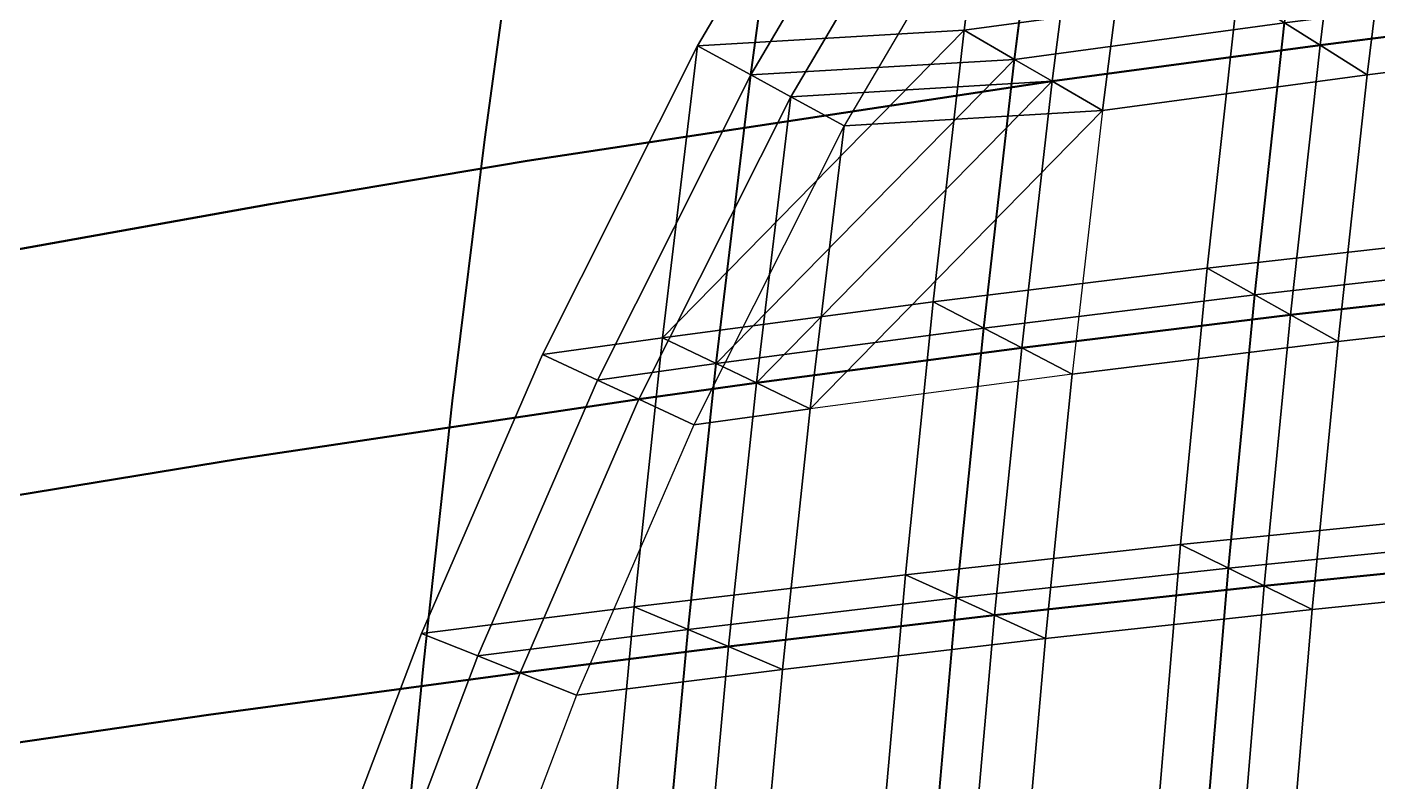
# Model space of a CAD drawing. Extents: x -25.3 to 28.3, y -25.5 to 26.5.
# Drawn here: x -18.987 to -14.248, y 6.512 to 9.16 of the extents above; entities that cross this region are included whole.
import ezdxf

# ---------------------------------------------------------------- set-up
doc = ezdxf.new("R2010")
doc.units = 0
doc.header["$MEASUREMENT"] = 0
doc.layers.add('LowerTendons', color=150, linetype='CONTINUOUS', lineweight=50)
doc.layers.add('UpperTendons', color=123, linetype='CONTINUOUS', lineweight=40)
doc.layers.add('TestBases', color=40, linetype='CONTINUOUS')

msp = doc.modelspace()

# ---------------------------------------------------------------- linework, layer by layer
at = {"layer": 'LowerTendons'}
for p, q in [((-13.50142, 9.21591, 30.83486), (-14.45149, 9.09699, 30.43697)), ((-14.45149, 9.09699, 30.43697), (-15.39065, 8.96978, 30.01135)), ((-15.39065, 8.96978, 30.01135), (-17.23294, 8.6907, 29.07761)), ((-17.23294, 8.6907, 29.07761), (-18.13441, 8.53896, 28.5699)), ((-18.13441, 8.53896, 28.5699), (-19.02163, 8.37917, 28.03528)), ((-13.60074, 8.25833, 31.06171), (-14.55506, 8.15022, 30.65508)), ((-14.55506, 8.15022, 30.65508), (-15.49785, 8.03465, 30.22038)), ((-15.49785, 8.03465, 30.22038), (-16.42829, 7.91166, 29.7578)), ((-16.42829, 7.91166, 29.7578), (-16.84046, 7.85433, 29.54181)), ((-16.84046, 7.85433, 29.54181), (-18.24876, 7.64374, 28.75006)), ((-18.24876, 7.64374, 28.75006), (-19.13709, 7.49894, 28.20545)), ((-13.68894, 7.29651, 31.26314), (-14.64696, 7.19977, 30.84866)), ((-14.64696, 7.19977, 30.84866), (-15.59293, 7.09641, 30.40578)), ((-15.59293, 7.09641, 30.40578), (-16.52599, 6.98648, 29.93477)), ((-16.52599, 6.98648, 29.93477), (-17.25731, 6.89466, 29.5408)), ((-17.25731, 6.89466, 29.5408), (-18.35, 6.7472, 28.90956)), ((-18.35, 6.7472, 28.90956), (-19.23925, 6.61801, 28.35601))]:
    msp.add_line(p, q, dxfattribs=at)
at = {"layer": 'TestBases'}
for points in [[(-14.62377, 10.24093, 30.79982), (-15.57757, 10.09995, 30.37582), (-15.69935, 9.14969, 30.61329), (-14.74135, 9.27945, 31.04745)], [(-13.39093, 10.16868, 30.58253), (-14.33623, 10.03956, 30.1942), (-14.45149, 9.09699, 30.43697), (-13.50142, 9.21591, 30.83486)], [(-13.39093, 10.16868, 30.58253), (-14.33623, 10.03956, 30.1942), (-14.45149, 9.09699, 30.43697), (-13.50142, 9.21591, 30.83486)], [(-16.08996, 10.01966, 30.13436), (-16.63487, 9.09455, 30.13188), (-15.69935, 9.14969, 30.61329), (-15.57757, 10.09995, 30.37582)], [(-15.40254, 9.98647, 30.03452), (-15.52295, 9.04688, 30.26932), (-15.69935, 9.14969, 30.61329), (-15.57757, 10.09995, 30.37582)], [(-15.52295, 9.04688, 30.26932), (-15.40254, 9.98647, 30.03452), (-15.57757, 10.09995, 30.37582), (-15.69935, 9.14969, 30.61329)], [(-14.45946, 10.12586, 30.45375), (-15.40254, 9.98647, 30.03452), (-15.52295, 9.04688, 30.26932), (-14.57572, 9.17519, 30.69861)], [(-14.45946, 10.12586, 30.45375), (-15.40254, 9.98647, 30.03452), (-15.52295, 9.04688, 30.26932), (-14.57572, 9.17519, 30.69861)], [(-14.33623, 10.03956, 30.1942), (-14.45149, 9.09699, 30.43697), (-14.57572, 9.17519, 30.69861), (-14.45946, 10.12586, 30.45375)], [(-14.45149, 9.09699, 30.43697), (-14.33623, 10.03956, 30.1942), (-14.45946, 10.12586, 30.45375), (-14.57572, 9.17519, 30.69861)], [(-13.23745, 10.05213, 30.23201), (-14.17192, 9.92449, 29.84814), (-14.28586, 8.99273, 30.08812), (-13.34667, 9.11028, 30.48145)], [(-15.90917, 9.90708, 29.79577), (-16.44796, 8.99236, 29.79332), (-16.63487, 9.09455, 30.13188), (-16.08996, 10.01966, 30.13436)], [(-14.33623, 10.03956, 30.1942), (-15.27127, 9.90135, 29.77854), (-15.39065, 8.96978, 30.01135), (-14.45149, 9.09699, 30.43697)], [(-14.33623, 10.03956, 30.1942), (-15.27127, 9.90135, 29.77854), (-15.39065, 8.96978, 30.01135), (-14.45149, 9.09699, 30.43697)], [(-14.17192, 9.92449, 29.84814), (-14.28586, 8.99273, 30.08812), (-14.45149, 9.09699, 30.43697), (-14.33623, 10.03956, 30.1942)], [(-14.28586, 8.99273, 30.08812), (-14.17192, 9.92449, 29.84814), (-14.33623, 10.03956, 30.1942), (-14.45149, 9.09699, 30.43697)], [(-15.90917, 9.90708, 29.79577), (-16.44796, 8.99236, 29.79332), (-15.52295, 9.04688, 30.26932), (-15.40254, 9.98647, 30.03452)], [(-15.90917, 9.90708, 29.79577), (-16.44796, 8.99236, 29.79332), (-15.52295, 9.04688, 30.26932), (-15.40254, 9.98647, 30.03452)], [(-15.27127, 9.90135, 29.77854), (-15.39065, 8.96978, 30.01135), (-15.52295, 9.04688, 30.26932), (-15.40254, 9.98647, 30.03452)], [(-15.39065, 8.96978, 30.01135), (-15.27127, 9.90135, 29.77854), (-15.40254, 9.98647, 30.03452), (-15.52295, 9.04688, 30.26932)], [(-15.77358, 9.82265, 29.54183), (-16.30778, 8.91572, 29.5394), (-16.44796, 8.99236, 29.79332), (-15.90917, 9.90708, 29.79577)], [(-14.17192, 9.92449, 29.84814), (-15.09624, 9.78787, 29.43724), (-15.21426, 8.86697, 29.66738), (-14.28586, 8.99273, 30.08812)], [(-15.77358, 9.82265, 29.54183), (-16.30778, 8.91572, 29.5394), (-15.39065, 8.96978, 30.01135), (-15.27127, 9.90135, 29.77854)], [(-15.77358, 9.82265, 29.54183), (-16.30778, 8.91572, 29.5394), (-15.39065, 8.96978, 30.01135), (-15.27127, 9.90135, 29.77854)], [(-15.09624, 9.78787, 29.43724), (-15.21426, 8.86697, 29.66738), (-15.39065, 8.96978, 30.01135), (-15.27127, 9.90135, 29.77854)], [(-15.21426, 8.86697, 29.66738), (-15.09624, 9.78787, 29.43724), (-15.27127, 9.90135, 29.77854), (-15.39065, 8.96978, 30.01135)], [(-15.5928, 9.71007, 29.20324), (-16.12087, 8.81354, 29.20084), (-16.30778, 8.91572, 29.5394), (-15.77358, 9.82265, 29.54183)], [(-15.5928, 9.71007, 29.20324), (-16.12087, 8.81354, 29.20084), (-15.21426, 8.86697, 29.66738), (-15.09624, 9.78787, 29.43724)], [(-13.77222, 9.40076, 31.45333), (-14.74135, 9.27945, 31.04745), (-14.84699, 8.3137, 31.26994), (-13.87354, 8.42397, 31.68472)], [(-13.61747, 9.29513, 31.09992), (-14.57572, 9.17519, 30.69861), (-14.68017, 8.22028, 30.9186), (-13.71766, 8.32932, 31.32871)], [(-13.61747, 9.29513, 31.09992), (-14.57572, 9.17519, 30.69861), (-14.68017, 8.22028, 30.9186), (-13.71766, 8.32932, 31.32871)], [(-13.50142, 9.21591, 30.83486), (-14.45149, 9.09699, 30.43697), (-14.57572, 9.17519, 30.69861), (-13.61747, 9.29513, 31.09992)], [(-14.45149, 9.09699, 30.43697), (-13.50142, 9.21591, 30.83486), (-13.61747, 9.29513, 31.09992), (-14.57572, 9.17519, 30.69861)], [(-14.74135, 9.27945, 31.04745), (-15.69935, 9.14969, 30.61329), (-15.8087, 8.1958, 30.82651), (-14.84699, 8.3137, 31.26994)], [(-14.57572, 9.17519, 30.69861), (-15.52295, 9.04688, 30.26932), (-15.69935, 9.14969, 30.61329), (-14.74135, 9.27945, 31.04745)], [(-15.52295, 9.04688, 30.26932), (-14.57572, 9.17519, 30.69861), (-14.74135, 9.27945, 31.04745), (-15.69935, 9.14969, 30.61329)], [(-14.57572, 9.17519, 30.69861), (-14.68017, 8.22028, 30.9186), (-14.84699, 8.3137, 31.26994), (-14.74135, 9.27945, 31.04745)], [(-14.68017, 8.22028, 30.9186), (-14.57572, 9.17519, 30.69861), (-14.74135, 9.27945, 31.04745), (-14.84699, 8.3137, 31.26994)], [(-13.50142, 9.21591, 30.83486), (-14.45149, 9.09699, 30.43697), (-14.55506, 8.15022, 30.65508), (-13.60074, 8.25833, 31.06171)], [(-13.50142, 9.21591, 30.83486), (-14.45149, 9.09699, 30.43697), (-14.55506, 8.15022, 30.65508), (-13.60074, 8.25833, 31.06171)], [(-13.34667, 9.11028, 30.48145), (-14.28586, 8.99273, 30.08812), (-14.45149, 9.09699, 30.43697), (-13.50142, 9.21591, 30.83486)], [(-14.28586, 8.99273, 30.08812), (-13.34667, 9.11028, 30.48145), (-13.50142, 9.21591, 30.83486), (-14.45149, 9.09699, 30.43697)], [(-15.8087, 8.1958, 30.82651), (-15.8087, 8.1958, 30.82651), (-16.7578, 8.07035, 30.35466), (-15.69935, 9.14969, 30.61329)], [(-16.56951, 7.97967, 30.0136), (-15.52295, 9.04688, 30.26932), (-15.69935, 9.14969, 30.61329), (-16.7578, 8.07035, 30.35466)], [(-16.63487, 9.09455, 30.13188), (-16.63487, 9.09455, 30.13188), (-16.7578, 8.07035, 30.35466), (-15.69935, 9.14969, 30.61329)], [(-16.56951, 7.97967, 30.0136), (-15.52295, 9.04688, 30.26932), (-15.69935, 9.14969, 30.61329), (-16.7578, 8.07035, 30.35466)], [(-16.44796, 8.99236, 29.79332), (-15.52295, 9.04688, 30.26932), (-15.69935, 9.14969, 30.61329), (-16.63487, 9.09455, 30.13188)], [(-15.52295, 9.04688, 30.26932), (-16.44796, 8.99236, 29.79332), (-16.63487, 9.09455, 30.13188), (-15.69935, 9.14969, 30.61329)], [(-15.52295, 9.04688, 30.26932), (-15.63107, 8.10371, 30.48015), (-15.8087, 8.1958, 30.82651), (-15.69935, 9.14969, 30.61329)], [(-15.52295, 9.04688, 30.26932), (-15.63107, 8.10371, 30.48015), (-15.8087, 8.1958, 30.82651), (-15.69935, 9.14969, 30.61329)], [(-14.57572, 9.17519, 30.69861), (-15.52295, 9.04688, 30.26932), (-15.63107, 8.10371, 30.48015), (-14.68017, 8.22028, 30.9186)], [(-14.57572, 9.17519, 30.69861), (-15.52295, 9.04688, 30.26932), (-15.63107, 8.10371, 30.48015), (-14.68017, 8.22028, 30.9186)], [(-14.45149, 9.09699, 30.43697), (-15.39065, 8.96978, 30.01135), (-15.52295, 9.04688, 30.26932), (-14.57572, 9.17519, 30.69861)], [(-15.39065, 8.96978, 30.01135), (-14.45149, 9.09699, 30.43697), (-14.57572, 9.17519, 30.69861), (-15.52295, 9.04688, 30.26932)], [(-14.45149, 9.09699, 30.43697), (-14.55506, 8.15022, 30.65508), (-14.68017, 8.22028, 30.9186), (-14.57572, 9.17519, 30.69861)], [(-14.55506, 8.15022, 30.65508), (-14.45149, 9.09699, 30.43697), (-14.57572, 9.17519, 30.69861), (-14.68017, 8.22028, 30.9186)], [(-13.34667, 9.11028, 30.48145), (-14.28586, 8.99273, 30.08812), (-14.38824, 8.05681, 30.30374), (-13.44486, 8.16368, 30.7057)], [(-16.63487, 9.09455, 30.13188), (-16.63487, 9.09455, 30.13188), (-17.17823, 8.01187, 30.13434), (-16.7578, 8.07035, 30.35466)], [(-16.44796, 8.99236, 29.79332), (-16.98522, 7.92185, 29.79575), (-17.17823, 8.01187, 30.13434), (-16.63487, 9.09455, 30.13188)], [(-16.56951, 7.97967, 30.0136), (-16.44796, 8.99236, 29.79332), (-16.63487, 9.09455, 30.13188), (-16.7578, 8.07035, 30.35466)], [(-16.44796, 8.99236, 29.79332), (-16.56951, 7.97967, 30.0136), (-16.7578, 8.07035, 30.35466), (-16.63487, 9.09455, 30.13188)], [(-16.44796, 8.99236, 29.79332), (-16.44796, 8.99236, 29.79332), (-16.63487, 9.09455, 30.13188)], [(-16.44796, 8.99236, 29.79332), (-16.44796, 8.99236, 29.79332), (-16.63487, 9.09455, 30.13188)], [(-14.45149, 9.09699, 30.43697), (-15.39065, 8.96978, 30.01135), (-15.49785, 8.03465, 30.22038), (-14.55506, 8.15022, 30.65508)], [(-14.45149, 9.09699, 30.43697), (-15.39065, 8.96978, 30.01135), (-15.49785, 8.03465, 30.22038), (-14.55506, 8.15022, 30.65508)], [(-14.28586, 8.99273, 30.08812), (-15.21426, 8.86697, 29.66738), (-15.39065, 8.96978, 30.01135), (-14.45149, 9.09699, 30.43697)], [(-15.21426, 8.86697, 29.66738), (-14.28586, 8.99273, 30.08812), (-14.45149, 9.09699, 30.43697), (-15.39065, 8.96978, 30.01135)], [(-14.28586, 8.99273, 30.08812), (-14.38824, 8.05681, 30.30374), (-14.55506, 8.15022, 30.65508), (-14.45149, 9.09699, 30.43697)], [(-14.38824, 8.05681, 30.30374), (-14.28586, 8.99273, 30.08812), (-14.45149, 9.09699, 30.43697), (-14.55506, 8.15022, 30.65508)], [(-15.63107, 8.10371, 30.48015), (-15.63107, 8.10371, 30.48015), (-16.56951, 7.97967, 30.0136), (-15.52295, 9.04688, 30.26932)], [(-16.42829, 7.91166, 29.7578), (-15.39065, 8.96978, 30.01135), (-15.52295, 9.04688, 30.26932), (-16.56951, 7.97967, 30.0136)], [(-15.63107, 8.10371, 30.48015), (-15.63107, 8.10371, 30.48015), (-16.56951, 7.97967, 30.0136), (-15.52295, 9.04688, 30.26932)], [(-16.44796, 8.99236, 29.79332), (-16.44796, 8.99236, 29.79332), (-16.56951, 7.97967, 30.0136), (-15.52295, 9.04688, 30.26932)], [(-16.42829, 7.91166, 29.7578), (-15.39065, 8.96978, 30.01135), (-15.52295, 9.04688, 30.26932), (-16.56951, 7.97967, 30.0136)], [(-16.44796, 8.99236, 29.79332), (-16.44796, 8.99236, 29.79332), (-16.56951, 7.97967, 30.0136), (-15.52295, 9.04688, 30.26932)], [(-16.30778, 8.91572, 29.5394), (-15.39065, 8.96978, 30.01135), (-15.52295, 9.04688, 30.26932), (-16.44796, 8.99236, 29.79332)], [(-15.39065, 8.96978, 30.01135), (-16.30778, 8.91572, 29.5394), (-16.44796, 8.99236, 29.79332), (-15.52295, 9.04688, 30.26932)], [(-15.39065, 8.96978, 30.01135), (-15.49785, 8.03465, 30.22038), (-15.63107, 8.10371, 30.48015), (-15.52295, 9.04688, 30.26932)], [(-15.39065, 8.96978, 30.01135), (-15.49785, 8.03465, 30.22038), (-15.63107, 8.10371, 30.48015), (-15.52295, 9.04688, 30.26932)], [(-16.44796, 8.99236, 29.79332), (-16.44796, 8.99236, 29.79332), (-16.98522, 7.92185, 29.79575), (-16.56951, 7.97967, 30.0136)], [(-16.30778, 8.91572, 29.5394), (-16.84046, 7.85433, 29.54181), (-16.98522, 7.92185, 29.79575), (-16.44796, 8.99236, 29.79332)], [(-16.44796, 8.99236, 29.79332), (-16.44796, 8.99236, 29.79332), (-16.98522, 7.92185, 29.79575), (-16.56951, 7.97967, 30.0136)], [(-16.42829, 7.91166, 29.7578), (-16.30778, 8.91572, 29.5394), (-16.44796, 8.99236, 29.79332), (-16.56951, 7.97967, 30.0136)], [(-16.30778, 8.91572, 29.5394), (-16.42829, 7.91166, 29.7578), (-16.56951, 7.97967, 30.0136), (-16.44796, 8.99236, 29.79332)], [(-16.30778, 8.91572, 29.5394), (-16.30778, 8.91572, 29.5394), (-16.44796, 8.99236, 29.79332)], [(-16.30778, 8.91572, 29.5394), (-16.30778, 8.91572, 29.5394), (-16.44796, 8.99236, 29.79332)], [(-15.49785, 8.03465, 30.22038), (-15.49785, 8.03465, 30.22038), (-16.42829, 7.91166, 29.7578), (-15.39065, 8.96978, 30.01135)], [(-16.24, 7.82099, 29.41674), (-15.21426, 8.86697, 29.66738), (-15.39065, 8.96978, 30.01135), (-16.42829, 7.91166, 29.7578)], [(-15.49785, 8.03465, 30.22038), (-15.49785, 8.03465, 30.22038), (-16.42829, 7.91166, 29.7578), (-15.39065, 8.96978, 30.01135)], [(-16.30778, 8.91572, 29.5394), (-16.30778, 8.91572, 29.5394), (-16.42829, 7.91166, 29.7578), (-15.39065, 8.96978, 30.01135)], [(-16.24, 7.82099, 29.41674), (-15.21426, 8.86697, 29.66738), (-15.39065, 8.96978, 30.01135), (-16.42829, 7.91166, 29.7578)], [(-16.30778, 8.91572, 29.5394), (-16.30778, 8.91572, 29.5394), (-16.42829, 7.91166, 29.7578), (-15.39065, 8.96978, 30.01135)], [(-16.12087, 8.81354, 29.20084), (-15.21426, 8.86697, 29.66738), (-15.39065, 8.96978, 30.01135), (-16.30778, 8.91572, 29.5394)], [(-15.21426, 8.86697, 29.66738), (-16.12087, 8.81354, 29.20084), (-16.30778, 8.91572, 29.5394), (-15.39065, 8.96978, 30.01135)], [(-15.21426, 8.86697, 29.66738), (-15.32022, 7.94256, 29.87401), (-15.49785, 8.03465, 30.22038), (-15.39065, 8.96978, 30.01135)], [(-15.21426, 8.86697, 29.66738), (-15.32022, 7.94256, 29.87401), (-15.49785, 8.03465, 30.22038), (-15.39065, 8.96978, 30.01135)], [(-14.28586, 8.99273, 30.08812), (-15.21426, 8.86697, 29.66738), (-15.32022, 7.94256, 29.87401), (-14.38824, 8.05681, 30.30374)], [(-16.30778, 8.91572, 29.5394), (-16.30778, 8.91572, 29.5394), (-16.84046, 7.85433, 29.54181), (-16.42829, 7.91166, 29.7578)], [(-16.12087, 8.81354, 29.20084), (-16.64744, 7.76431, 29.20322), (-16.84046, 7.85433, 29.54181), (-16.30778, 8.91572, 29.5394)], [(-16.30778, 8.91572, 29.5394), (-16.30778, 8.91572, 29.5394), (-16.84046, 7.85433, 29.54181), (-16.42829, 7.91166, 29.7578)], [(-16.24, 7.82099, 29.41674), (-16.12087, 8.81354, 29.20084), (-16.30778, 8.91572, 29.5394), (-16.42829, 7.91166, 29.7578)], [(-16.12087, 8.81354, 29.20084), (-16.24, 7.82099, 29.41674), (-16.42829, 7.91166, 29.7578), (-16.30778, 8.91572, 29.5394)], [(-16.12087, 8.81354, 29.20084), (-16.12087, 8.81354, 29.20084), (-16.30778, 8.91572, 29.5394)], [(-16.12087, 8.81354, 29.20084), (-16.12087, 8.81354, 29.20084), (-16.30778, 8.91572, 29.5394)], [(-15.32022, 7.94256, 29.87401), (-15.32022, 7.94256, 29.87401), (-16.24, 7.82099, 29.41674), (-15.21426, 8.86697, 29.66738)], [(-16.12087, 8.81354, 29.20084), (-16.12087, 8.81354, 29.20084), (-16.24, 7.82099, 29.41674), (-15.21426, 8.86697, 29.66738)], [(-16.12087, 8.81354, 29.20084), (-16.12087, 8.81354, 29.20084), (-16.64744, 7.76431, 29.20322), (-16.24, 7.82099, 29.41674)], [(-13.87354, 8.42397, 31.68472), (-14.84699, 8.3137, 31.26994), (-14.94074, 7.34418, 31.4674), (-13.96351, 7.44285, 31.89019)], [(-13.71766, 8.32932, 31.32871), (-14.68017, 8.22028, 30.9186), (-14.84699, 8.3137, 31.26994), (-13.87354, 8.42397, 31.68472)], [(-14.68017, 8.22028, 30.9186), (-13.71766, 8.32932, 31.32871), (-13.87354, 8.42397, 31.68472), (-14.84699, 8.3137, 31.26994)], [(-14.84699, 8.3137, 31.26994), (-15.8087, 8.1958, 30.82651), (-15.90568, 7.23874, 31.01564), (-14.94074, 7.34418, 31.4674)], [(-14.68017, 8.22028, 30.9186), (-15.63107, 8.10371, 30.48015), (-15.8087, 8.1958, 30.82651), (-14.84699, 8.3137, 31.26994)], [(-15.63107, 8.10371, 30.48015), (-14.68017, 8.22028, 30.9186), (-14.84699, 8.3137, 31.26994), (-15.8087, 8.1958, 30.82651)], [(-14.68017, 8.22028, 30.9186), (-14.77287, 7.26166, 31.11383), (-14.94074, 7.34418, 31.4674), (-14.84699, 8.3137, 31.26994)], [(-14.77287, 7.26166, 31.11383), (-14.68017, 8.22028, 30.9186), (-14.84699, 8.3137, 31.26994), (-14.94074, 7.34418, 31.4674)], [(-13.71766, 8.32932, 31.32871), (-14.68017, 8.22028, 30.9186), (-14.77287, 7.26166, 31.11383), (-13.80661, 7.35923, 31.53188)], [(-13.71766, 8.32932, 31.32871), (-14.68017, 8.22028, 30.9186), (-14.77287, 7.26166, 31.11383), (-13.80661, 7.35923, 31.53188)], [(-13.60074, 8.25833, 31.06171), (-14.55506, 8.15022, 30.65508), (-14.68017, 8.22028, 30.9186), (-13.71766, 8.32932, 31.32871)], [(-14.55506, 8.15022, 30.65508), (-13.60074, 8.25833, 31.06171), (-13.71766, 8.32932, 31.32871), (-14.68017, 8.22028, 30.9186)], [(-13.60074, 8.25833, 31.06171), (-14.55506, 8.15022, 30.65508), (-14.64696, 7.19977, 30.84866), (-13.68894, 7.29651, 31.26314)], [(-13.60074, 8.25833, 31.06171), (-14.55506, 8.15022, 30.65508), (-14.64696, 7.19977, 30.84866), (-13.68894, 7.29651, 31.26314)], [(-13.44486, 8.16368, 30.7057), (-14.38824, 8.05681, 30.30374), (-14.55506, 8.15022, 30.65508), (-13.60074, 8.25833, 31.06171)], [(-14.38824, 8.05681, 30.30374), (-13.44486, 8.16368, 30.7057), (-13.60074, 8.25833, 31.06171), (-14.55506, 8.15022, 30.65508)], [(-14.68017, 8.22028, 30.9186), (-15.63107, 8.10371, 30.48015), (-15.72697, 7.15741, 30.66715), (-14.77287, 7.26166, 31.11383)], [(-14.68017, 8.22028, 30.9186), (-15.63107, 8.10371, 30.48015), (-15.72697, 7.15741, 30.66715), (-14.77287, 7.26166, 31.11383)], [(-14.55506, 8.15022, 30.65508), (-15.49785, 8.03465, 30.22038), (-15.63107, 8.10371, 30.48015), (-14.68017, 8.22028, 30.9186)], [(-15.49785, 8.03465, 30.22038), (-14.55506, 8.15022, 30.65508), (-14.68017, 8.22028, 30.9186), (-15.63107, 8.10371, 30.48015)], [(-14.55506, 8.15022, 30.65508), (-14.64696, 7.19977, 30.84866), (-14.77287, 7.26166, 31.11383), (-14.68017, 8.22028, 30.9186)], [(-14.64696, 7.19977, 30.84866), (-14.55506, 8.15022, 30.65508), (-14.68017, 8.22028, 30.9186), (-14.77287, 7.26166, 31.11383)], [(-15.8087, 8.1958, 30.82651), (-16.7578, 8.07035, 30.35466), (-16.85746, 7.12661, 30.53518), (-15.90568, 7.23874, 31.01564)], [(-15.63107, 8.10371, 30.48015), (-16.56951, 7.97967, 30.0136), (-16.7578, 8.07035, 30.35466), (-15.8087, 8.1958, 30.82651)], [(-15.63107, 8.10371, 30.48015), (-16.56951, 7.97967, 30.0136), (-16.7578, 8.07035, 30.35466), (-15.8087, 8.1958, 30.82651)], [(-15.63107, 8.10371, 30.48015), (-15.72697, 7.15741, 30.66715), (-15.90568, 7.23874, 31.01564), (-15.8087, 8.1958, 30.82651)], [(-15.72697, 7.15741, 30.66715), (-15.63107, 8.10371, 30.48015), (-15.8087, 8.1958, 30.82651), (-15.90568, 7.23874, 31.01564)], [(-15.63107, 8.10371, 30.48015), (-15.63107, 8.10371, 30.48015), (-15.8087, 8.1958, 30.82651)], [(-13.44486, 8.16368, 30.7057), (-14.38824, 8.05681, 30.30374), (-14.47909, 7.11725, 30.49509), (-13.53205, 7.21288, 30.90482)], [(-15.63107, 8.10371, 30.48015), (-16.56951, 7.97967, 30.0136), (-16.66805, 7.04653, 30.19209), (-15.72697, 7.15741, 30.66715)], [(-15.63107, 8.10371, 30.48015), (-16.56951, 7.97967, 30.0136), (-16.66805, 7.04653, 30.19209), (-15.72697, 7.15741, 30.66715)], [(-15.49785, 8.03465, 30.22038), (-16.42829, 7.91166, 29.7578), (-16.56951, 7.97967, 30.0136), (-15.63107, 8.10371, 30.48015)], [(-15.49785, 8.03465, 30.22038), (-16.42829, 7.91166, 29.7578), (-16.56951, 7.97967, 30.0136), (-15.63107, 8.10371, 30.48015)], [(-15.49785, 8.03465, 30.22038), (-15.59293, 7.09641, 30.40578), (-15.72697, 7.15741, 30.66715), (-15.63107, 8.10371, 30.48015)], [(-15.59293, 7.09641, 30.40578), (-15.49785, 8.03465, 30.22038), (-15.63107, 8.10371, 30.48015), (-15.72697, 7.15741, 30.66715)], [(-15.49785, 8.03465, 30.22038), (-15.49785, 8.03465, 30.22038), (-15.63107, 8.10371, 30.48015)], [(-14.55506, 8.15022, 30.65508), (-15.49785, 8.03465, 30.22038), (-15.59293, 7.09641, 30.40578), (-14.64696, 7.19977, 30.84866)], [(-14.55506, 8.15022, 30.65508), (-15.49785, 8.03465, 30.22038), (-15.59293, 7.09641, 30.40578), (-14.64696, 7.19977, 30.84866)], [(-14.38824, 8.05681, 30.30374), (-15.32022, 7.94256, 29.87401), (-15.49785, 8.03465, 30.22038), (-14.55506, 8.15022, 30.65508)], [(-15.32022, 7.94256, 29.87401), (-14.38824, 8.05681, 30.30374), (-14.55506, 8.15022, 30.65508), (-15.49785, 8.03465, 30.22038)], [(-14.38824, 8.05681, 30.30374), (-14.47909, 7.11725, 30.49509), (-14.64696, 7.19977, 30.84866), (-14.55506, 8.15022, 30.65508)], [(-14.47909, 7.11725, 30.49509), (-14.38824, 8.05681, 30.30374), (-14.55506, 8.15022, 30.65508), (-14.64696, 7.19977, 30.84866)], [(-17.17823, 8.01187, 30.13434), (-17.60344, 7.03295, 30.13331), (-16.85746, 7.12661, 30.53518), (-16.7578, 8.07035, 30.35466)], [(-16.56951, 7.97967, 30.0136), (-16.98522, 7.92185, 29.79575), (-17.17823, 8.01187, 30.13434), (-16.7578, 8.07035, 30.35466)], [(-16.98522, 7.92185, 29.79575), (-16.56951, 7.97967, 30.0136), (-16.7578, 8.07035, 30.35466), (-17.17823, 8.01187, 30.13434)], [(-16.56951, 7.97967, 30.0136), (-16.66805, 7.04653, 30.19209), (-16.85746, 7.12661, 30.53518), (-16.7578, 8.07035, 30.35466)], [(-16.66805, 7.04653, 30.19209), (-16.56951, 7.97967, 30.0136), (-16.7578, 8.07035, 30.35466), (-16.85746, 7.12661, 30.53518)], [(-14.38824, 8.05681, 30.30374), (-15.32022, 7.94256, 29.87401), (-15.41422, 7.01507, 30.05729), (-14.47909, 7.11725, 30.49509)], [(-16.98522, 7.92185, 29.79575), (-17.40565, 6.95393, 29.79473), (-17.60344, 7.03295, 30.13331), (-17.17823, 8.01187, 30.13434)], [(-15.49785, 8.03465, 30.22038), (-16.42829, 7.91166, 29.7578), (-16.52599, 6.98648, 29.93477), (-15.59293, 7.09641, 30.40578)], [(-15.49785, 8.03465, 30.22038), (-16.42829, 7.91166, 29.7578), (-16.52599, 6.98648, 29.93477), (-15.59293, 7.09641, 30.40578)], [(-15.32022, 7.94256, 29.87401), (-16.24, 7.82099, 29.41674), (-16.42829, 7.91166, 29.7578), (-15.49785, 8.03465, 30.22038)], [(-15.32022, 7.94256, 29.87401), (-16.24, 7.82099, 29.41674), (-16.42829, 7.91166, 29.7578), (-15.49785, 8.03465, 30.22038)], [(-15.32022, 7.94256, 29.87401), (-15.41422, 7.01507, 30.05729), (-15.59293, 7.09641, 30.40578), (-15.49785, 8.03465, 30.22038)], [(-15.41422, 7.01507, 30.05729), (-15.32022, 7.94256, 29.87401), (-15.49785, 8.03465, 30.22038), (-15.59293, 7.09641, 30.40578)], [(-15.32022, 7.94256, 29.87401), (-15.32022, 7.94256, 29.87401), (-15.49785, 8.03465, 30.22038)], [(-16.98522, 7.92185, 29.79575), (-17.40565, 6.95393, 29.79473), (-16.66805, 7.04653, 30.19209), (-16.56951, 7.97967, 30.0136)], [(-16.98522, 7.92185, 29.79575), (-17.40565, 6.95393, 29.79473), (-16.66805, 7.04653, 30.19209), (-16.56951, 7.97967, 30.0136)], [(-16.42829, 7.91166, 29.7578), (-16.84046, 7.85433, 29.54181), (-16.98522, 7.92185, 29.79575), (-16.56951, 7.97967, 30.0136)], [(-16.84046, 7.85433, 29.54181), (-16.42829, 7.91166, 29.7578), (-16.56951, 7.97967, 30.0136), (-16.98522, 7.92185, 29.79575)], [(-16.42829, 7.91166, 29.7578), (-16.52599, 6.98648, 29.93477), (-16.66805, 7.04653, 30.19209), (-16.56951, 7.97967, 30.0136)], [(-16.52599, 6.98648, 29.93477), (-16.42829, 7.91166, 29.7578), (-16.56951, 7.97967, 30.0136), (-16.66805, 7.04653, 30.19209)], [(-16.84046, 7.85433, 29.54181), (-17.25731, 6.89466, 29.5408), (-17.40565, 6.95393, 29.79473), (-16.98522, 7.92185, 29.79575)], [(-15.32022, 7.94256, 29.87401), (-16.24, 7.82099, 29.41674), (-16.33658, 6.9064, 29.59168), (-15.41422, 7.01507, 30.05729)], [(-16.84046, 7.85433, 29.54181), (-17.25731, 6.89466, 29.5408), (-16.52599, 6.98648, 29.93477), (-16.42829, 7.91166, 29.7578)], [(-16.84046, 7.85433, 29.54181), (-17.25731, 6.89466, 29.5408), (-16.52599, 6.98648, 29.93477), (-16.42829, 7.91166, 29.7578)], [(-16.24, 7.82099, 29.41674), (-16.64744, 7.76431, 29.20322), (-16.84046, 7.85433, 29.54181), (-16.42829, 7.91166, 29.7578)], [(-16.64744, 7.76431, 29.20322), (-16.24, 7.82099, 29.41674), (-16.42829, 7.91166, 29.7578), (-16.84046, 7.85433, 29.54181)], [(-16.24, 7.82099, 29.41674), (-16.33658, 6.9064, 29.59168), (-16.52599, 6.98648, 29.93477), (-16.42829, 7.91166, 29.7578)], [(-16.33658, 6.9064, 29.59168), (-16.24, 7.82099, 29.41674), (-16.42829, 7.91166, 29.7578), (-16.52599, 6.98648, 29.93477)], [(-16.64744, 7.76431, 29.20322), (-17.05952, 6.81564, 29.20223), (-17.25731, 6.89466, 29.5408), (-16.84046, 7.85433, 29.54181)], [(-16.64744, 7.76431, 29.20322), (-17.05952, 6.81564, 29.20223), (-16.33658, 6.9064, 29.59168), (-16.24, 7.82099, 29.41674)], [(-13.96351, 7.44285, 31.89019), (-14.94074, 7.34418, 31.4674), (-15.02266, 6.37139, 31.63993), (-14.04215, 6.45796, 32.06981)], [(-13.80661, 7.35923, 31.53188), (-14.77287, 7.26166, 31.11383), (-14.94074, 7.34418, 31.4674), (-13.96351, 7.44285, 31.89019)], [(-14.77287, 7.26166, 31.11383), (-13.80661, 7.35923, 31.53188), (-13.96351, 7.44285, 31.89019), (-14.94074, 7.34418, 31.4674)], [(-13.80661, 7.35923, 31.53188), (-14.77287, 7.26166, 31.11383), (-14.85387, 6.2998, 31.28442), (-13.88438, 6.3854, 31.70948)], [(-13.80661, 7.35923, 31.53188), (-14.77287, 7.26166, 31.11383), (-14.85387, 6.2998, 31.28442), (-13.88438, 6.3854, 31.70948)], [(-13.68894, 7.29651, 31.26314), (-14.64696, 7.19977, 30.84866), (-14.77287, 7.26166, 31.11383), (-13.80661, 7.35923, 31.53188)], [(-14.64696, 7.19977, 30.84866), (-13.68894, 7.29651, 31.26314), (-13.80661, 7.35923, 31.53188), (-14.77287, 7.26166, 31.11383)], [(-14.94074, 7.34418, 31.4674), (-15.90568, 7.23874, 31.01564), (-15.99038, 6.27894, 31.1808), (-15.02266, 6.37139, 31.63993)], [(-14.77287, 7.26166, 31.11383), (-15.72697, 7.15741, 30.66715), (-15.90568, 7.23874, 31.01564), (-14.94074, 7.34418, 31.4674)], [(-15.72697, 7.15741, 30.66715), (-14.77287, 7.26166, 31.11383), (-14.94074, 7.34418, 31.4674), (-15.90568, 7.23874, 31.01564)], [(-14.77287, 7.26166, 31.11383), (-14.85387, 6.2998, 31.28442), (-15.02266, 6.37139, 31.63993), (-14.94074, 7.34418, 31.4674)], [(-14.85387, 6.2998, 31.28442), (-14.77287, 7.26166, 31.11383), (-14.94074, 7.34418, 31.4674), (-15.02266, 6.37139, 31.63993)], [(-14.77287, 7.26166, 31.11383), (-15.72697, 7.15741, 30.66715), (-15.81072, 6.20839, 30.83046), (-14.85387, 6.2998, 31.28442)], [(-14.77287, 7.26166, 31.11383), (-15.72697, 7.15741, 30.66715), (-15.81072, 6.20839, 30.83046), (-14.85387, 6.2998, 31.28442)], [(-14.64696, 7.19977, 30.84866), (-15.59293, 7.09641, 30.40578), (-15.72697, 7.15741, 30.66715), (-14.77287, 7.26166, 31.11383)], [(-15.59293, 7.09641, 30.40578), (-14.64696, 7.19977, 30.84866), (-14.77287, 7.26166, 31.11383), (-15.72697, 7.15741, 30.66715)], [(-14.64696, 7.19977, 30.84866), (-14.72727, 6.24611, 31.01779), (-14.85387, 6.2998, 31.28442), (-14.77287, 7.26166, 31.11383)], [(-14.72727, 6.24611, 31.01779), (-14.64696, 7.19977, 30.84866), (-14.77287, 7.26166, 31.11383), (-14.85387, 6.2998, 31.28442)], [(-13.68894, 7.29651, 31.26314), (-14.64696, 7.19977, 30.84866), (-14.72727, 6.24611, 31.01779), (-13.76604, 6.33097, 31.43922)], [(-13.68894, 7.29651, 31.26314), (-14.64696, 7.19977, 30.84866), (-14.72727, 6.24611, 31.01779), (-13.76604, 6.33097, 31.43922)], [(-13.53205, 7.21288, 30.90482), (-14.47909, 7.11725, 30.49509), (-14.64696, 7.19977, 30.84866), (-13.68894, 7.29651, 31.26314)], [(-14.47909, 7.11725, 30.49509), (-13.53205, 7.21288, 30.90482), (-13.68894, 7.29651, 31.26314), (-14.64696, 7.19977, 30.84866)], [(-15.90568, 7.23874, 31.01564), (-16.85746, 7.12661, 30.53518), (-16.94445, 6.18066, 30.69275), (-15.99038, 6.27894, 31.1808)], [(-15.72697, 7.15741, 30.66715), (-16.66805, 7.04653, 30.19209), (-16.85746, 7.12661, 30.53518), (-15.90568, 7.23874, 31.01564)], [(-16.66805, 7.04653, 30.19209), (-15.72697, 7.15741, 30.66715), (-15.90568, 7.23874, 31.01564), (-16.85746, 7.12661, 30.53518)], [(-15.72697, 7.15741, 30.66715), (-15.81072, 6.20839, 30.83046), (-15.99038, 6.27894, 31.1808), (-15.90568, 7.23874, 31.01564)], [(-15.81072, 6.20839, 30.83046), (-15.72697, 7.15741, 30.66715), (-15.90568, 7.23874, 31.01564), (-15.99038, 6.27894, 31.1808)], [(-13.53205, 7.21288, 30.90482), (-14.47909, 7.11725, 30.49509), (-14.55848, 6.17452, 30.66229), (-13.60827, 6.25841, 31.07889)], [(-15.72697, 7.15741, 30.66715), (-16.66805, 7.04653, 30.19209), (-16.75406, 6.11121, 30.34789), (-15.81072, 6.20839, 30.83046)], [(-15.72697, 7.15741, 30.66715), (-16.66805, 7.04653, 30.19209), (-16.75406, 6.11121, 30.34789), (-15.81072, 6.20839, 30.83046)], [(-15.59293, 7.09641, 30.40578), (-16.52599, 6.98648, 29.93477), (-16.66805, 7.04653, 30.19209), (-15.72697, 7.15741, 30.66715)], [(-16.52599, 6.98648, 29.93477), (-15.59293, 7.09641, 30.40578), (-15.72697, 7.15741, 30.66715), (-16.66805, 7.04653, 30.19209)], [(-15.59293, 7.09641, 30.40578), (-15.67597, 6.15547, 30.5677), (-15.81072, 6.20839, 30.83046), (-15.72697, 7.15741, 30.66715)], [(-15.67597, 6.15547, 30.5677), (-15.59293, 7.09641, 30.40578), (-15.72697, 7.15741, 30.66715), (-15.81072, 6.20839, 30.83046)], [(-14.64696, 7.19977, 30.84866), (-15.59293, 7.09641, 30.40578), (-15.67597, 6.15547, 30.5677), (-14.72727, 6.24611, 31.01779)], [(-14.64696, 7.19977, 30.84866), (-15.59293, 7.09641, 30.40578), (-15.67597, 6.15547, 30.5677), (-14.72727, 6.24611, 31.01779)], [(-14.47909, 7.11725, 30.49509), (-15.41422, 7.01507, 30.05729), (-15.59293, 7.09641, 30.40578), (-14.64696, 7.19977, 30.84866)], [(-15.41422, 7.01507, 30.05729), (-14.47909, 7.11725, 30.49509), (-14.64696, 7.19977, 30.84866), (-15.59293, 7.09641, 30.40578)], [(-14.47909, 7.11725, 30.49509), (-14.55848, 6.17452, 30.66229), (-14.72727, 6.24611, 31.01779), (-14.64696, 7.19977, 30.84866)], [(-14.55848, 6.17452, 30.66229), (-14.47909, 7.11725, 30.49509), (-14.64696, 7.19977, 30.84866), (-14.72727, 6.24611, 31.01779)], [(-17.60344, 7.03295, 30.13331), (-17.85858, 6.3575, 30.13326), (-16.94445, 6.18066, 30.69275), (-16.85746, 7.12661, 30.53518)], [(-17.40565, 6.95393, 29.79473), (-16.66805, 7.04653, 30.19209), (-16.85746, 7.12661, 30.53518), (-17.60344, 7.03295, 30.13331)], [(-16.66805, 7.04653, 30.19209), (-17.40565, 6.95393, 29.79473), (-17.60344, 7.03295, 30.13331), (-16.85746, 7.12661, 30.53518)], [(-16.66805, 7.04653, 30.19209), (-16.75406, 6.11121, 30.34789), (-16.94445, 6.18066, 30.69275), (-16.85746, 7.12661, 30.53518)], [(-16.75406, 6.11121, 30.34789), (-16.66805, 7.04653, 30.19209), (-16.85746, 7.12661, 30.53518), (-16.94445, 6.18066, 30.69275)], [(-14.47909, 7.11725, 30.49509), (-15.41422, 7.01507, 30.05729), (-15.4963, 6.08492, 30.21735), (-14.55848, 6.17452, 30.66229)], [(-15.59293, 7.09641, 30.40578), (-16.52599, 6.98648, 29.93477), (-16.61127, 6.05913, 30.08924), (-15.67597, 6.15547, 30.5677)], [(-15.59293, 7.09641, 30.40578), (-16.52599, 6.98648, 29.93477), (-16.61127, 6.05913, 30.08924), (-15.67597, 6.15547, 30.5677)], [(-15.41422, 7.01507, 30.05729), (-16.33658, 6.9064, 29.59168), (-16.52599, 6.98648, 29.93477), (-15.59293, 7.09641, 30.40578)], [(-16.33658, 6.9064, 29.59168), (-15.41422, 7.01507, 30.05729), (-15.59293, 7.09641, 30.40578), (-16.52599, 6.98648, 29.93477)], [(-15.41422, 7.01507, 30.05729), (-15.4963, 6.08492, 30.21735), (-15.67597, 6.15547, 30.5677), (-15.59293, 7.09641, 30.40578)], [(-15.4963, 6.08492, 30.21735), (-15.41422, 7.01507, 30.05729), (-15.59293, 7.09641, 30.40578), (-15.67597, 6.15547, 30.5677)], [(-17.40565, 6.95393, 29.79473), (-17.65792, 6.28606, 29.79469), (-17.85858, 6.3575, 30.13326), (-17.60344, 7.03295, 30.13331)], [(-17.40565, 6.95393, 29.79473), (-17.65792, 6.28606, 29.79469), (-16.75406, 6.11121, 30.34789), (-16.66805, 7.04653, 30.19209)], [(-17.40565, 6.95393, 29.79473), (-17.65792, 6.28606, 29.79469), (-16.75406, 6.11121, 30.34789), (-16.66805, 7.04653, 30.19209)], [(-17.25731, 6.89466, 29.5408), (-16.52599, 6.98648, 29.93477), (-16.66805, 7.04653, 30.19209), (-17.40565, 6.95393, 29.79473)], [(-16.52599, 6.98648, 29.93477), (-17.25731, 6.89466, 29.5408), (-17.40565, 6.95393, 29.79473), (-16.66805, 7.04653, 30.19209)], [(-16.52599, 6.98648, 29.93477), (-16.61127, 6.05913, 30.08924), (-16.75406, 6.11121, 30.34789), (-16.66805, 7.04653, 30.19209)], [(-16.61127, 6.05913, 30.08924), (-16.52599, 6.98648, 29.93477), (-16.66805, 7.04653, 30.19209), (-16.75406, 6.11121, 30.34789)], [(-15.41422, 7.01507, 30.05729), (-16.33658, 6.9064, 29.59168), (-16.42088, 5.98968, 29.74438), (-15.4963, 6.08492, 30.21735)], [(-17.25731, 6.89466, 29.5408), (-17.50743, 6.23249, 29.54075), (-16.61127, 6.05913, 30.08924), (-16.52599, 6.98648, 29.93477)], [(-17.25731, 6.89466, 29.5408), (-17.50743, 6.23249, 29.54075), (-16.61127, 6.05913, 30.08924), (-16.52599, 6.98648, 29.93477)], [(-17.05952, 6.81564, 29.20223), (-16.33658, 6.9064, 29.59168), (-16.52599, 6.98648, 29.93477), (-17.25731, 6.89466, 29.5408)], [(-16.33658, 6.9064, 29.59168), (-17.05952, 6.81564, 29.20223), (-17.25731, 6.89466, 29.5408), (-16.52599, 6.98648, 29.93477)], [(-16.33658, 6.9064, 29.59168), (-16.42088, 5.98968, 29.74438), (-16.61127, 6.05913, 30.08924), (-16.52599, 6.98648, 29.93477)], [(-16.42088, 5.98968, 29.74438), (-16.33658, 6.9064, 29.59168), (-16.52599, 6.98648, 29.93477), (-16.61127, 6.05913, 30.08924)], [(-17.25731, 6.89466, 29.5408), (-17.50743, 6.23249, 29.54075), (-17.65792, 6.28606, 29.79469), (-17.40565, 6.95393, 29.79473)], [(-17.05952, 6.81564, 29.20223), (-17.30677, 6.16106, 29.20218), (-17.50743, 6.23249, 29.54075), (-17.25731, 6.89466, 29.5408)], [(-17.05952, 6.81564, 29.20223), (-17.30677, 6.16106, 29.20218), (-16.42088, 5.98968, 29.74438), (-16.33658, 6.9064, 29.59168)]]:
    msp.add_3dface(points, dxfattribs=at)
at = {"layer": 'UpperTendons'}
for p, q in [((-15.52295, 9.04688, 30.26932), (-15.40254, 9.98647, 30.03452)), ((-16.44796, 8.99236, 29.79332), (-16.33446, 9.83794, 29.58784)), ((-17.38108, 8.76541, 29.32756), (-17.25442, 9.68034, 29.11385)), ((-14.68017, 8.22028, 30.9186), (-14.57572, 9.17519, 30.69861)), ((-15.63107, 8.10371, 30.48015), (-15.52295, 9.04688, 30.26932)), ((-16.56951, 7.97967, 30.0136), (-16.44796, 8.99236, 29.79332)), ((-17.49465, 7.84823, 29.51919), (-17.38108, 8.76541, 29.32756)), ((-14.77287, 7.26166, 31.11383), (-14.68017, 8.22028, 30.9186)), ((-15.72697, 7.15741, 30.66715), (-15.63107, 8.10371, 30.48015)), ((-16.66805, 7.04653, 30.19209), (-16.56951, 7.97967, 30.0136)), ((-17.59526, 6.92911, 29.68896), (-17.49465, 7.84823, 29.51919)), ((-14.85387, 6.2998, 31.28442), (-14.77287, 7.26166, 31.11383)), ((-15.81072, 6.20839, 30.83046), (-15.72697, 7.15741, 30.66715)), ((-16.75406, 6.11121, 30.34789), (-16.66805, 7.04653, 30.19209)), ((-17.65792, 6.28606, 29.79469), (-17.59526, 6.92911, 29.68896))]:
    msp.add_line(p, q, dxfattribs=at)

doc.saveas('drawing.dxf')
